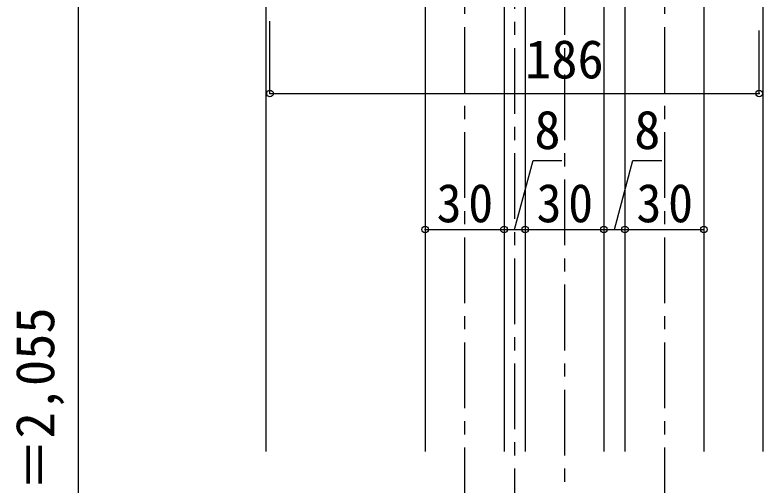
# Model space of a CAD drawing. Units: millimetres, scale not verified. Extents: x -973 to 977, y -718 to 696.
# Drawn here: x 27.7 to 312.2, y -328.8 to -149.9 of the extents above; entities that cross this region are included whole.
import ezdxf
from ezdxf.enums import TextEntityAlignment as Align

# ---------------------------------------------------------------- set-up
doc = ezdxf.new("R2010")
doc.units = ezdxf.units.MM
doc.header["$LTSCALE"] = 5
doc.header["$PDMODE"] = 32
doc.header["$PDSIZE"] = 2.5
doc.linetypes.add('CHAIN1', pattern=[8, 5, -1, 1, -1])
for name, color, linetype in [('0-1_通り芯', 4, 'CHAIN1'), ('0-4_枠', 3, 'Continuous'), ('0-6_扉', 6, 'Continuous'), ('0-B_寸法', 7, 'Continuous')]:
    doc.layers.add(name, color=color, linetype=linetype)
doc.styles.add('ＭＳ ゴシック', font='')
doc.styles.get('ＭＳ ゴシック').set_extended_font_data('MS Gothic')

msp = doc.modelspace()

# ---------------------------------------------------------------- linework, layer by layer
at = {"layer": '0-1_通り芯'}
for p, q in [((217.653, -2.5), (217.653, -577.5)), ((236.653, -52.5), (236.653, -555.5)), ((198.653, -74.5), (198.653, -555.5)), ((274.653, -74.5), (274.653, -555.5))]:
    msp.add_line(p, q, dxfattribs=at)
at = {"layer": '0-4_枠', "color": 4}
for p, q in [((123.153, -316), (123.153, -60.5)), ((312.153, -316), (312.153, -60.5))]:
    msp.add_line(p, q, dxfattribs=at)
at = {"layer": '0-6_扉'}
for p, q in [((183.653, -104.5), (183.653, -316)), ((213.653, -104.5), (213.653, -316)), ((221.653, -104.5), (221.653, -316)), ((251.653, -104.5), (251.653, -316)), ((259.653, -104.5), (259.653, -316)), ((289.653, -104.5), (289.653, -316))]:
    msp.add_line(p, q, dxfattribs=at)
at = {"layer": '0-B_寸法', "color": 4}
for p, q in [((51.653, -52.5), (51.653, -567.5)), ((124.653, -179.804), (124.653, -152.246)), ((310.653, -179.804), (310.653, -155.746)), ((124.653, -179.804), (310.653, -179.804)), ((217.653, -231.5), (224.682, -205.302)), ((224.682, -205.302), (235.663, -205.302)), ((255.653, -231.5), (262.682, -205.302)), ((262.682, -205.302), (273.663, -205.302)), ((183.653, -231.5), (213.653, -231.5)), ((213.653, -231.5), (221.653, -231.5)), ((221.653, -231.5), (251.653, -231.5)), ((251.653, -231.5), (259.653, -231.5)), ((259.653, -231.5), (289.653, -231.5))]:
    msp.add_line(p, q, dxfattribs=at)
at = {"layer": '0-B_寸法'}
for p in [(124.653, -179.804), (310.653, -179.804), (183.653, -231.5), (213.653, -231.5), (221.653, -231.5), (251.653, -231.5), (259.653, -231.5), (289.653, -231.5)]:
    msp.add_point(p, dxfattribs=at)

# ---------------------------------------------------------------- texts
at = {"layer": '0-B_寸法', "style": 'ＭＳ ゴシック'}
for s, p in [('186', (221.653, -178.421)), ('8', (225.173, -205.302)), ('8', (263.173, -205.302))]:
    msp.add_text(s, height=14.66, dxfattribs=at).set_placement(p, align=Align.BOTTOM_LEFT)
msp.add_text('ＲＯＨ＝2,055', height=14.66, rotation=90, dxfattribs=at).set_placement((47.012, -391), align=Align.BOTTOM_LEFT)
at = {"layer": '0-B_寸法', "char_height": 14.66, "attachment_point": 7, "style": 'ＭＳ ゴシック'}
for insert in [(188.028, -229), (226.028, -229), (264.028, -229)]:
    msp.add_mtext('\\T1.27;\\W0.95;30', dxfattribs=dict(at, insert=insert))

doc.saveas('drawing.dxf')
